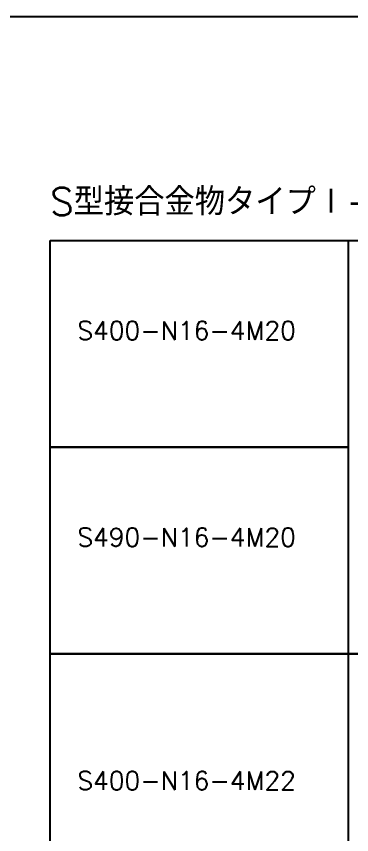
# Model space of a CAD drawing. Header units: millimetres. Extents: x 1734744 to 1747403, y -162396 to -155330.
# Drawn here: x 1738405 to 1739137, y -157185 to -155403 of the extents above; entities that cross this region are included whole.
import ezdxf

# ---------------------------------------------------------------- set-up
doc = ezdxf.new("R2010")
doc.units = ezdxf.units.MM
doc.header["$LTSCALE"] = 3
doc.layers.add('01', color=7, linetype='Continuous')
doc.styles.add('KANJI', font='txt.shx', dxfattribs={"bigfont": 'extfont2.shx'})

msp = doc.modelspace()

# ---------------------------------------------------------------- linework, layer by layer
at = {"layer": '01', "color": 7, "ltscale": 2}
for points in [[(1734743.598, -155403.104), (1747402.602, -155403.104), (1747402.602, -162395.524), (1734743.598, -162395.524)], [(1738479.092, -155890.837), (1740229.092, -155890.837), (1740229.092, -156790.837), (1738479.092, -156790.837)], [(1738479.092, -155890.837), (1739129.092, -155890.837), (1739129.092, -156340.837), (1738479.092, -156340.837)], [(1738479.092, -156340.837), (1739129.092, -156340.837), (1739129.092, -156790.837), (1738479.092, -156790.837)], [(1738479.092, -156790.837), (1740229.092, -156790.837), (1740229.092, -157690.838), (1738479.092, -157690.838)], [(1738479.092, -156790.837), (1739129.092, -156790.837), (1739129.092, -157240.838), (1738479.092, -157240.838)]]:
    msp.add_lwpolyline(points, close=True, dxfattribs=at)

# ---------------------------------------------------------------- texts
at = {"layer": '01', "color": 7, "attachment_point": 1, "style": 'KANJI'}
for s, insert, char_height, width in [('S型接合金物タイプⅠ-N幅', (1738479.092, -155776.628), 60, 1290.19116), ('S400-N16-4M20', (1738538.422, -156067.233), 40, 536.58382), ('S490-N16-4M20', (1738538.422, -156517.233), 40, 536.58382), ('S400-N16-4M22', (1738538.422, -157047.233), 40, 536.58382)]:
    msp.add_mtext(s, dxfattribs=dict(at, insert=insert, char_height=char_height, width=width))

doc.saveas('drawing.dxf')
